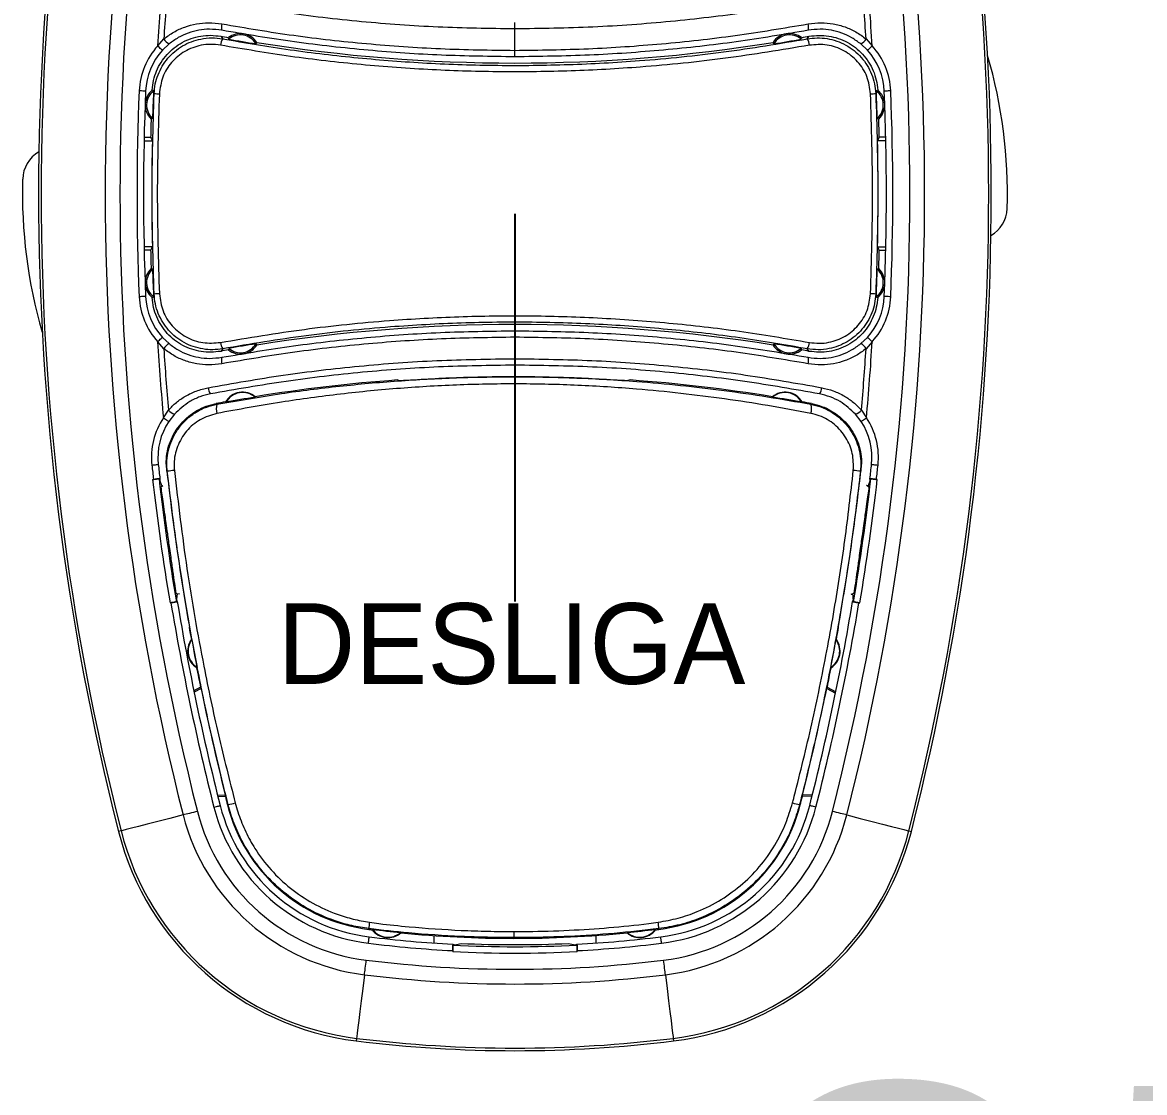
# Model space of a CAD drawing. Header units: inches. Extents: x -3 to 3194, y -983 to 1262.
# Drawn here: x 2728.16 to 2762.9, y 690.14 to 723.28 of the extents above; entities that cross this region are included whole.
import ezdxf

# ---------------------------------------------------------------- set-up
doc = ezdxf.new("R2010")
doc.units = ezdxf.units.IN
doc.header["$MEASUREMENT"] = 0
doc.linetypes.add('ACAD_ISO03W100', pattern=[30, 12, -18])
doc.layers.add('AUTOCONNECTING', color=1, linetype='Continuous', lineweight=13)
doc.dimstyles.new('ISO-25', dxfattribs={"dimtxt": 15, "dimasz": 2.5, "dimexe": 1.25, "dimexo": 0.625, "dimtad": 1, "dimtxsty": 'Standard', "dimcen": 2.5, "dimclrd": 4, "dimclre": 4, "dimclrt": 4, "dimadec": 0, "dimazin": 0, "dimtfac": 1, "dimtmove": 0, "dimatfit": 3, "dimfxl": 1, "dimtfillclr": 4, "dimarcsym": 0})

# ---------------------------------------------------------------- blocks, each defined once
blk = doc.blocks.new('BOTÃO DUPLO')
at = {"color": 7, "linetype": 'Continuous', "lineweight": 15}
for p, q in [((5852.382, 10970.973), (5852.382, 10971.637)), ((5841.32, 10971.109), (5841.511, 10971.327)), ((5841.673, 10971.17), (5841.468, 10970.975)), ((5863.297, 10970.975), (5863.092, 10971.17)), ((5863.254, 10971.327), (5863.445, 10971.109)), ((5841.19, 10969.66), (5841.194, 10969.721)), ((5863.571, 10969.721), (5863.575, 10969.66)), ((5841.21, 10969.635), (5841.19, 10969.66)), ((5863.575, 10969.66), (5863.555, 10969.635)), ((5840.898, 10968.17), (5841.155, 10968.17)), ((5840.901, 10968.28), (5841.102, 10968.28)), ((5863.867, 10968.17), (5863.61, 10968.17)), ((5863.864, 10968.28), (5863.662, 10968.28)), ((5841.155, 10964.89), (5840.898, 10964.89)), ((5863.61, 10964.89), (5863.867, 10964.89)), ((5841.102, 10964.78), (5840.901, 10964.78)), ((5863.662, 10964.78), (5863.864, 10964.78)), ((5841.19, 10963.4), (5841.21, 10963.425)), ((5841.194, 10963.338), (5841.19, 10963.4)), ((5863.555, 10963.425), (5863.575, 10963.4)), ((5863.575, 10963.4), (5863.571, 10963.338)), ((5841.468, 10962.085), (5841.673, 10961.89)), ((5852.382, 10961.423), (5852.382, 10962.087)), ((5863.092, 10961.89), (5863.297, 10962.085)), ((5841.511, 10961.733), (5841.32, 10961.95)), ((5863.445, 10961.95), (5863.254, 10961.733)), ((5855.948, 10960.764), (5855.88, 10960.747)), ((5841.498, 10959.591), (5841.654, 10959.834)), ((5841.838, 10959.704), (5841.664, 10959.48)), ((5863.101, 10959.48), (5862.927, 10959.704)), ((5863.111, 10959.834), (5863.267, 10959.591)), ((5841.163, 10957.68), (5841.191, 10957.684)), ((5863.602, 10957.68), (5863.574, 10957.684)), ((5841.446, 10957.468), (5841.416, 10957.448)), ((5841.443, 10957.485), (5841.479, 10957.49)), ((5841.479, 10957.49), (5841.446, 10957.468)), ((5863.33, 10957.26), (5863.016, 10954.967)), ((5863.319, 10957.463), (5863.263, 10957.494)), ((5863.321, 10957.485), (5863.263, 10957.494)), ((5863.319, 10957.463), (5863.343, 10957.449)), ((5841.881, 10954.155), (5841.914, 10954.151)), ((5841.914, 10954.151), (5842, 10954.139)), ((5842, 10954.139), (5841.918, 10954.127)), ((5862.794, 10954.135), (5862.851, 10954.149)), ((5862.794, 10954.135), (5862.847, 10954.127)), ((5862.879, 10954.156), (5862.851, 10954.149)), ((5841.73, 10953.866), (5841.702, 10953.862)), ((5863.035, 10953.866), (5863.063, 10953.862)), ((5842.303, 10953.123), (5842.293, 10953.111)), ((5862.395, 10953.123), (5862.405, 10953.111)), ((5842.647, 10951.251), (5842.439, 10951.141)), ((5842.662, 10951.211), (5842.448, 10951.098)), ((5862.036, 10951.211), (5862.31, 10951.066)), ((5862.051, 10951.251), (5862.319, 10951.109)), ((5843.173, 10947.914), (5843.413, 10947.904)), ((5843.183, 10947.871), (5843.416, 10947.862)), ((5861.582, 10947.874), (5861.281, 10947.862)), ((5861.593, 10947.916), (5861.285, 10947.904)), ((5843.481, 10947.607), (5843.502, 10947.612)), ((5861.217, 10947.607), (5861.196, 10947.612)), ((5840.186, 10946.802), (5840.108, 10946.782)), ((5864.579, 10946.802), (5864.657, 10946.782)), ((5856.841, 10943.75), (5856.839, 10943.772)), ((5849.882, 10943.326), (5849.882, 10943.556)), ((5854.882, 10943.56), (5854.882, 10943.326)), ((5850.454, 10943.092), (5850.454, 10943.063)), ((5854.311, 10943.063), (5854.311, 10943.092)), ((5847.48, 10940.375), (5847.47, 10940.296)), ((5857.285, 10940.375), (5857.294, 10940.296))]:
    blk.add_line(p, q, dxfattribs=at)
at = {"color": 1, "linetype": 'Continuous', "lineweight": 15}
for p, q in [((5848.749, 10960.764), (5848.818, 10960.747)), ((5841.593, 10958.146), (5841.58, 10958.158)), ((5841.605, 10957.944), (5841.593, 10958.146)), ((5841.615, 10957.936), (5841.605, 10957.944)), ((5863.092, 10957.944), (5863.082, 10957.936)), ((5863.104, 10958.146), (5863.092, 10957.944)), ((5863.118, 10958.158), (5863.104, 10958.146)), ((5847.856, 10943.75), (5847.859, 10943.772)), ((5852.349, 10943.682), (5852.349, 10943.494))]:
    blk.add_line(p, q, dxfattribs=at)
at = {"color": 7, "linetype": 'Continuous', "lineweight": 15, "flags": 128}
for points in [[(5841.468, 10970.975), (5841.465, 10970.977), (5841.457, 10970.985), (5841.443, 10970.997), (5841.425, 10971.014), (5841.402, 10971.034), (5841.377, 10971.058), (5841.349, 10971.083), (5841.32, 10971.109)], [(5843.272, 10971.408), (5843.302, 10971.37), (5843.333, 10971.329)], [(5843.523, 10971.319), (5843.52, 10971.329), (5843.51, 10971.365)], [(5844.362, 10971.177), (5844.368, 10971.185), (5844.389, 10971.217)], [(5860.403, 10971.177), (5860.397, 10971.185), (5860.376, 10971.217)], [(5861.242, 10971.319), (5861.245, 10971.329), (5861.255, 10971.365)], [(5861.432, 10971.329), (5861.463, 10971.37), (5861.493, 10971.408)], [(5863.297, 10970.975), (5863.3, 10970.977), (5863.308, 10970.985), (5863.322, 10970.997), (5863.34, 10971.014), (5863.363, 10971.034), (5863.388, 10971.058), (5863.416, 10971.083), (5863.445, 10971.109)], [(5840.947, 10969.709), (5840.943, 10969.709), (5840.932, 10969.709), (5840.913, 10969.71), (5840.889, 10969.711), (5840.858, 10969.712), (5840.824, 10969.714), (5840.786, 10969.715), (5840.747, 10969.717)], [(5841.194, 10969.721), (5841.184, 10969.726), (5841.15, 10969.743)], [(5863.615, 10969.743), (5863.605, 10969.738), (5863.571, 10969.721)], [(5864.018, 10969.717), (5863.979, 10969.715), (5863.941, 10969.714), (5863.907, 10969.712), (5863.876, 10969.711), (5863.851, 10969.71), (5863.833, 10969.709), (5863.822, 10969.709), (5863.818, 10969.709)], [(5841.162, 10968.865), (5841.152, 10968.86), (5841.117, 10968.846)], [(5863.603, 10968.865), (5863.613, 10968.86), (5863.647, 10968.846)], [(5841.162, 10964.195), (5841.152, 10964.199), (5841.117, 10964.214)], [(5863.603, 10964.195), (5863.613, 10964.199), (5863.647, 10964.214)], [(5840.947, 10963.351), (5840.943, 10963.351), (5840.932, 10963.35), (5840.913, 10963.35), (5840.889, 10963.349), (5840.858, 10963.347), (5840.824, 10963.346), (5840.786, 10963.344), (5840.747, 10963.343)], [(5841.15, 10963.317), (5841.16, 10963.322), (5841.194, 10963.338)], [(5863.571, 10963.338), (5863.581, 10963.334), (5863.615, 10963.317)], [(5864.018, 10963.343), (5863.979, 10963.344), (5863.941, 10963.346), (5863.907, 10963.347), (5863.876, 10963.349), (5863.851, 10963.35), (5863.833, 10963.35), (5863.822, 10963.351), (5863.818, 10963.351)], [(5841.32, 10961.95), (5841.349, 10961.977), (5841.377, 10962.002), (5841.402, 10962.026), (5841.425, 10962.046), (5841.443, 10962.063), (5841.457, 10962.075), (5841.465, 10962.083), (5841.468, 10962.085)], [(5863.445, 10961.95), (5863.416, 10961.977), (5863.388, 10962.002), (5863.363, 10962.026), (5863.34, 10962.046), (5863.322, 10962.063), (5863.308, 10962.075), (5863.3, 10962.083), (5863.297, 10962.085)], [(5843.333, 10961.731), (5843.302, 10961.69), (5843.272, 10961.651)], [(5843.523, 10961.741), (5843.52, 10961.731), (5843.51, 10961.694)], [(5844.362, 10961.883), (5844.368, 10961.874), (5844.389, 10961.843)], [(5860.403, 10961.883), (5860.397, 10961.874), (5860.376, 10961.843)], [(5861.242, 10961.741), (5861.245, 10961.731), (5861.255, 10961.694)], [(5861.493, 10961.651), (5861.463, 10961.69), (5861.432, 10961.731)], [(5843.128, 10960.033), (5843.141, 10960.024), (5843.155, 10960.014)], [(5843.433, 10960.077), (5843.426, 10960.086), (5843.425, 10960.088)], [(5844.339, 10960.233), (5844.342, 10960.244), (5844.342, 10960.246)], [(5860.359, 10960.233), (5860.356, 10960.244), (5860.355, 10960.246)], [(5861.265, 10960.077), (5861.271, 10960.086), (5861.273, 10960.088)], [(5861.542, 10960.014), (5861.556, 10960.024), (5861.57, 10960.033)], [(5841.498, 10959.591), (5841.531, 10959.569), (5841.562, 10959.548), (5841.591, 10959.529), (5841.616, 10959.512), (5841.637, 10959.498), (5841.652, 10959.488), (5841.661, 10959.482), (5841.664, 10959.48)], [(5863.101, 10959.48), (5863.103, 10959.482), (5863.113, 10959.488), (5863.128, 10959.498), (5863.149, 10959.512), (5863.174, 10959.529), (5863.203, 10959.548), (5863.234, 10959.569), (5863.267, 10959.591)], [(5841.141, 10958.128), (5841.18, 10958.132), (5841.217, 10958.136), (5841.252, 10958.14), (5841.282, 10958.143), (5841.307, 10958.146), (5841.325, 10958.148), (5841.336, 10958.149), (5841.34, 10958.15)], [(5863.425, 10958.15), (5863.429, 10958.149), (5863.44, 10958.148), (5863.458, 10958.146), (5863.483, 10958.143), (5863.513, 10958.14), (5863.548, 10958.136), (5863.585, 10958.132), (5863.624, 10958.128)], [(5841.443, 10957.485), (5841.444, 10957.483), (5841.444, 10957.481), (5841.444, 10957.479), (5841.445, 10957.477), (5841.445, 10957.474), (5841.445, 10957.472), (5841.445, 10957.47), (5841.446, 10957.468)], [(5863.321, 10957.485), (5863.321, 10957.483), (5863.321, 10957.48), (5863.32, 10957.477), (5863.32, 10957.474), (5863.32, 10957.471), (5863.319, 10957.468), (5863.319, 10957.465), (5863.319, 10957.463)], [(5841.914, 10954.151), (5841.914, 10954.148), (5841.915, 10954.145), (5841.915, 10954.142), (5841.916, 10954.139), (5841.916, 10954.136), (5841.917, 10954.133), (5841.917, 10954.13), (5841.918, 10954.127)], [(5862.851, 10954.149), (5862.85, 10954.146), (5862.85, 10954.144), (5862.85, 10954.141), (5862.849, 10954.138), (5862.849, 10954.135), (5862.848, 10954.132), (5862.848, 10954.13), (5862.847, 10954.127)], [(5842.375, 10952.722), (5842.364, 10952.725), (5842.362, 10952.725)], [(5862.322, 10952.722), (5862.333, 10952.725), (5862.335, 10952.725)], [(5842.538, 10951.861), (5842.528, 10951.855), (5842.527, 10951.854)], [(5862.16, 10951.861), (5862.169, 10951.855), (5862.171, 10951.854)], [(5843.062, 10947.535), (5843.1, 10947.544), (5843.137, 10947.554), (5843.17, 10947.562), (5843.2, 10947.57), (5843.224, 10947.576), (5843.242, 10947.58), (5843.252, 10947.583), (5843.256, 10947.584)], [(5861.703, 10947.535), (5861.665, 10947.544), (5861.628, 10947.554), (5861.595, 10947.562), (5861.565, 10947.57), (5861.541, 10947.576), (5861.523, 10947.58), (5861.513, 10947.583), (5861.509, 10947.584)], [(5842.108, 10947.292), (5841.692, 10947.186), (5841.321, 10947.091), (5840.999, 10947.009), (5840.728, 10946.94), (5840.51, 10946.885), (5840.346, 10946.843), (5840.238, 10946.815), (5840.186, 10946.802)], [(5842.55, 10947.404), (5842.487, 10947.388), (5842.425, 10947.373), (5842.365, 10947.357), (5842.307, 10947.342), (5842.251, 10947.328), (5842.199, 10947.315), (5842.152, 10947.303), (5842.108, 10947.292)], [(5862.657, 10947.292), (5862.613, 10947.303), (5862.565, 10947.315), (5862.513, 10947.328), (5862.458, 10947.342), (5862.4, 10947.357), (5862.339, 10947.373), (5862.278, 10947.388), (5862.215, 10947.404)], [(5862.657, 10947.292), (5863.073, 10947.186), (5863.444, 10947.091), (5863.766, 10947.009), (5864.037, 10946.94), (5864.255, 10946.885), (5864.419, 10946.843), (5864.527, 10946.815), (5864.579, 10946.802)], [(5847.968, 10943.749), (5847.962, 10943.739), (5847.961, 10943.737)], [(5848.841, 10943.654), (5848.845, 10943.643), (5848.845, 10943.641)], [(5855.856, 10943.654), (5855.853, 10943.643), (5855.852, 10943.641)], [(5856.73, 10943.749), (5856.735, 10943.739), (5856.736, 10943.737)], [(5847.845, 10943.321), (5847.85, 10943.36), (5847.854, 10943.397), (5847.859, 10943.432), (5847.862, 10943.462), (5847.865, 10943.486), (5847.868, 10943.505), (5847.869, 10943.516), (5847.869, 10943.519)], [(5856.92, 10943.321), (5856.915, 10943.36), (5856.911, 10943.397), (5856.906, 10943.432), (5856.903, 10943.462), (5856.9, 10943.486), (5856.897, 10943.505), (5856.896, 10943.516), (5856.896, 10943.519)], [(5847.724, 10942.344), (5847.729, 10942.389), (5847.736, 10942.438), (5847.742, 10942.491), (5847.749, 10942.548), (5847.756, 10942.607), (5847.764, 10942.669), (5847.772, 10942.732), (5847.78, 10942.796)], [(5857.041, 10942.344), (5857.035, 10942.389), (5857.029, 10942.438), (5857.023, 10942.491), (5857.016, 10942.548), (5857.008, 10942.607), (5857.001, 10942.669), (5856.993, 10942.732), (5856.985, 10942.796)], [(5847.724, 10942.344), (5847.671, 10941.917), (5847.624, 10941.538), (5847.583, 10941.208), (5847.549, 10940.93), (5847.521, 10940.707), (5847.501, 10940.539), (5847.487, 10940.429), (5847.48, 10940.375)], [(5857.041, 10942.344), (5857.094, 10941.917), (5857.141, 10941.538), (5857.182, 10941.208), (5857.216, 10940.93), (5857.244, 10940.707), (5857.264, 10940.539), (5857.278, 10940.429), (5857.285, 10940.375)]]:
    blk.add_lwpolyline(points, dxfattribs=at)
at = {"color": 7, "linetype": 'Continuous', "lineweight": 15}
for centre, radius, start, end in [((5917.632, 10966.53), 80, 165.70915, 194.29085), ((5917.632, 10966.53), 79.92, 165.70915, 194.29085), ((5787.132, 10966.53), 79.92, 345.70915, 14.29085), ((5787.132, 10966.53), 80, 345.70915, 14.29085), ((5917.632, 10966.53), 77.936, 165.70915, 194.29085), ((5787.132, 10966.53), 77.936, 345.70915, 14.29085), ((5917.632, 10966.53), 77.48, 165.70915, 194.29085), ((5787.132, 10966.53), 77.48, 345.70915, 14.29085), ((5917.632, 10966.53), 76.45, 174.79224, 176.56581), ((5917.632, 10966.53), 76.273, 174.96371, 176.39434), ((5787.132, 10966.53), 76.273, 3.60566, 5.03629), ((5787.132, 10966.53), 76.45, 3.43419, 5.20776), ((5843.64, 10971.682), 0.349, 161.7666, 194.847), ((5837.075, 10971.688), 15.308, 359.8084, 0.5567), ((5861.125, 10971.682), 0.349, 345.1525, 18.2337), ((5843.882, 10970.895), 0.6, 32.4494, 128.3244), ((5843.882, 10970.895), 0.556, 30.4587, 130.3151), ((5860.882, 10970.895), 0.6, 51.6756, 147.5506), ((5860.882, 10970.895), 0.556, 49.6849, 149.5413), ((5842.947, 10969.626), 2.202, 137.637, 177.6263), ((5841.901, 10971.57), 0.46, 211.8877, 240.2909), ((5843.637, 10971.116), 0.372, 144.9872, 177.4514), ((5852.382, 11021.08), 50.5, 259.6062, 259.8815), ((5852.382, 11021.08), 50.544, 259.9043, 260.8695), ((5852.382, 11021.08), 50.5, 260.8923, 279.1077), ((5852.382, 11021.08), 50.544, 279.1305, 280.0957), ((5852.382, 11021.08), 50.5, 280.1185, 280.3938), ((5861.128, 10971.116), 0.372, 2.5485, 35.0125), ((5862.864, 10971.57), 0.46, 299.7086, 328.1127), ((5861.818, 10969.626), 2.202, 2.3737, 42.363), ((5842.947, 10969.626), 2.002, 137.637, 177.6263), ((5832.158, 10970.922), 20.225, 359.5773, 0.144), ((5861.818, 10969.626), 2.002, 2.3737, 42.363), ((5852.382, 10966.53), 15.25, 358.2829, 16.3265), ((5917.632, 10966.53), 76.952, 177.62631, 182.37369), ((5917.632, 10966.53), 76.752, 177.62631, 182.37369), ((5841.532, 10969.28), 0.6, 129.5463, 226.2919), ((5841.532, 10969.28), 0.556, 127.4656, 228.2638), ((5863.233, 10969.28), 0.556, 311.7362, 52.5344), ((5863.233, 10969.28), 0.6, 313.7081, 50.4537), ((5787.132, 10966.53), 76.752, 357.62631, 2.37369), ((5787.132, 10966.53), 76.952, 357.62631, 2.37369), ((5917.782, 10966.53), 76.656, 177.66003, 178.25459), ((5841.538, 10974.586), 4.963, 266.2034, 268.079), ((5863.227, 10974.587), 4.963, 271.9211, 273.7966), ((5786.982, 10966.53), 76.656, 1.74541, 2.33997), ((5917.782, 10966.53), 76.7, 178.26945, 178.69262), ((5786.982, 10966.53), 76.7, 1.30738, 1.73055), ((5917.782, 10966.53), 76.645, 178.7739, 181.2261), ((5786.982, 10966.53), 76.645, 358.7739, 1.2261), ((5838.139, 10966.957), 1, 119.7296, 178.2829), ((5852.382, 10966.53), 15.25, 178.2829, 196.3265), ((5866.626, 10966.103), 1, 299.7296, 358.2829), ((5917.782, 10966.53), 76.7, 181.30738, 181.73055), ((5786.982, 10966.53), 76.7, 358.26945, 358.69262), ((5841.532, 10963.78), 0.6, 133.7081, 230.4537), ((5841.532, 10963.78), 0.556, 131.7362, 232.5344), ((5917.782, 10966.53), 76.656, 181.74541, 182.33997), ((5863.233, 10963.78), 0.556, 307.4656, 48.2638), ((5786.982, 10966.53), 76.656, 357.66003, 358.25459), ((5863.233, 10963.78), 0.6, 309.5463, 46.2919), ((5842.947, 10963.434), 2.202, 182.3737, 222.363), ((5842.947, 10963.434), 2.002, 182.3737, 222.363), ((5841.538, 10958.474), 4.962, 91.9209, 93.7968), ((5861.818, 10963.434), 2.002, 317.637, 357.6263), ((5863.227, 10958.474), 4.962, 86.2032, 88.079), ((5861.818, 10963.434), 2.202, 317.637, 357.6263), ((5852.382, 10911.98), 50.5, 80.8923, 99.1077), ((5832.162, 10962.236), 20.221, 359.5773, 0.1441), ((5917.632, 10966.53), 76.45, 183.43419, 185.20776), ((5841.901, 10961.49), 0.46, 119.7092, 148.1123), ((5917.632, 10966.53), 76.273, 183.60566, 185.03629), ((5843.637, 10961.944), 0.372, 182.5485, 215.0129), ((5843.882, 10962.165), 0.6, 231.6756, 327.5506), ((5852.382, 10911.98), 50.544, 99.1305, 100.0957), ((5843.882, 10962.165), 0.556, 229.6849, 329.5413), ((5860.882, 10962.165), 0.6, 212.4494, 308.3244), ((5852.382, 10911.98), 50.544, 79.9043, 80.8695), ((5860.882, 10962.165), 0.556, 210.4587, 310.3151), ((5861.128, 10961.944), 0.372, 324.9875, 357.4516), ((5862.864, 10961.49), 0.46, 31.8873, 60.2912), ((5787.132, 10966.53), 76.273, 354.96371, 356.39434), ((5787.132, 10966.53), 76.45, 354.79224, 356.56581), ((5852.382, 10911.98), 50.5, 100.1185, 100.3938), ((5843.64, 10961.377), 0.349, 165.153, 198.2335), ((5867.711, 10961.274), 15.329, 179.4438, 180.1911), ((5852.382, 10911.98), 50.5, 79.6062, 79.8815), ((5861.125, 10961.377), 0.349, 341.7662, 14.8475), ((5852.349, 10911.094), 49.8, 80.748, 85.8552), ((5843.232, 10960.541), 0.349, 182.4176, 216.7217), ((5843.951, 10959.775), 0.612, 50.3147, 149.26), ((5843.951, 10959.775), 0.6, 49.7859, 149.7888), ((5860.746, 10959.775), 0.612, 30.74, 129.6853), ((5860.746, 10959.775), 0.6, 30.2112, 130.2141), ((5861.533, 10960.541), 0.349, 323.2791, 357.5818), ((5852.349, 10911.094), 49.8, 100.3228, 100.6703), ((5843.567, 10959.87), 0.436, 160.7735, 198.8819), ((5852.349, 10911.094), 49.788, 99.2584, 100.3163), ((5852.349, 10911.094), 49.788, 79.6837, 80.7416), ((5852.349, 10911.094), 49.8, 79.3297, 79.6772), ((5861.131, 10959.87), 0.436, 341.1183, 19.2266), ((5842.004, 10960.133), 0.46, 220.5291, 248.9333), ((5862.761, 10960.133), 0.46, 291.0673, 319.4702), ((5843.329, 10958.368), 2.202, 146.279, 186.2683), ((5861.436, 10958.368), 2.002, 353.7317, 33.721), ((5861.436, 10958.368), 2.202, 353.7317, 33.721), ((5917.632, 10966.53), 76.952, 186.26825, 186.6007), ((5917.632, 10966.53), 76.752, 186.26825, 186.60222), ((5787.132, 10966.53), 76.752, 353.39778, 353.73175), ((5787.132, 10966.53), 76.952, 353.3993, 353.73175), ((5917.632, 10966.53), 76.98, 186.60123, 189.47167), ((5917.632, 10966.53), 76.78, 186.60266, 189.47024), ((5787.132, 10966.53), 76.78, 350.52976, 353.39734), ((5787.132, 10966.53), 76.98, 350.52833, 353.39877), ((5917.632, 10966.53), 76.952, 189.4722, 194.29085), ((5917.632, 10966.53), 76.752, 189.47068, 194.29085), ((5787.132, 10966.53), 76.752, 345.70915, 350.52932), ((5787.132, 10966.53), 76.952, 345.70915, 350.5278), ((5917.539, 10966.474), 76.424, 190.07048, 190.36441), ((5787.159, 10966.474), 76.424, 349.63559, 349.92952), ((5842.859, 10952.368), 0.612, 144.307, 237.0864), ((5842.859, 10952.368), 0.6, 143.8131, 237.5803), ((5917.539, 10966.474), 76.411, 190.36833, 191.02516), ((5787.159, 10966.474), 76.411, 348.97484, 349.63167), ((5861.838, 10952.368), 0.6, 302.4197, 36.1869), ((5861.838, 10952.368), 0.612, 302.9136, 35.693), ((5917.539, 10966.474), 76.424, 191.02907, 191.4902), ((5787.159, 10966.474), 76.424, 348.5098, 348.97093), ((5917.539, 10966.474), 76.417, 191.52142, 194.06418), ((5787.159, 10966.474), 76.417, 345.93582, 348.47858), ((5917.539, 10966.474), 76.424, 194.0954, 194.2928), ((5787.159, 10966.474), 76.424, 345.7072, 345.9046), ((5848.539, 10948.93), 5.652, 194.2909, 262.9463), ((5848.539, 10948.93), 5.452, 194.2909, 262.9463), ((5841.676, 10955.507), 8.103, 283.0188, 284.6199), ((5856.226, 10948.93), 5.452, 277.0537, 345.7091), ((5856.226, 10948.93), 5.652, 277.0537, 345.7091), ((5863.021, 10955.507), 8.103, 255.38, 256.9812), ((5848.539, 10948.93), 6.636, 194.2909, 262.9463), ((5848.539, 10948.93), 6.18, 194.2909, 262.9463), ((5856.226, 10948.93), 6.18, 277.0537, 345.7091), ((5856.226, 10948.93), 6.636, 277.0537, 345.7091), ((5848.539, 10948.93), 8.7, 194.2909, 262.9463), ((5848.539, 10948.93), 8.62, 194.2909, 262.9463), ((5856.226, 10948.93), 8.62, 277.0537, 345.7091), ((5856.226, 10948.93), 8.7, 277.0537, 345.7091), ((5848.449, 10944.107), 0.612, 217.2067, 310.3548), ((5852.349, 10979.896), 36.411, 263.0895, 264.472), ((5848.449, 10944.107), 0.6, 216.715, 310.8465), ((5856.249, 10944.107), 0.612, 229.6452, 322.7933), ((5852.349, 10979.896), 36.411, 275.528, 276.9105), ((5856.249, 10944.107), 0.6, 229.1535, 323.285), ((5852.349, 10979.896), 36.424, 276.9187, 277.0853), ((5854.381, 10943.63), 2.462, 3.2992, 7.9765), ((5852.382, 10979.993), 36.952, 262.9463, 267.009), ((5852.382, 10979.993), 36.752, 262.9463, 267.0037), ((5852.382, 10979.993), 36.716, 267.4044, 272.5956), ((5852.382, 10979.993), 36.752, 272.9963, 277.0537), ((5852.382, 10979.993), 36.952, 272.991, 277.0537), ((5852.382, 10979.993), 36.98, 267.0113, 272.9887), ((5852.382, 10979.993), 36.78, 267.0059, 272.9941), ((5852.382, 10979.993), 37.48, 262.9463, 277.0537), ((5852.382, 10979.993), 37.936, 262.9463, 277.0537), ((5852.382, 10979.993), 40, 262.9463, 277.0537), ((5852.382, 10979.993), 39.92, 262.9463, 277.0537)]:
    blk.add_arc(centre, radius, start, end, dxfattribs=at)
at = {"color": 1, "linetype": 'Continuous', "lineweight": 15}
for centre, radius, start, end in [((5852.349, 10911.094), 49.8, 94.1448, 99.252), ((5843.329, 10958.368), 2.002, 146.279, 186.2683), ((5917.539, 10966.474), 76.411, 186.40958, 190.0628), ((5842.826, 10948.764), 9.252, 96.1355, 97.5193), ((5787.159, 10966.474), 76.411, 349.9372, 353.59042), ((5861.871, 10948.764), 9.252, 82.4807, 83.8645), ((5848.494, 10948.884), 5.174, 194.2928, 262.9147), ((5856.203, 10948.884), 5.174, 277.0853, 345.7072), ((5852.349, 10979.896), 36.424, 262.9147, 263.0813), ((5850.317, 10943.63), 2.462, 172.0235, 176.7006), ((5852.349, 10979.896), 36.424, 264.4802, 275.5198)]:
    blk.add_arc(centre, radius, start, end, dxfattribs=at)
at = {"color": 7, "linetype": 'Continuous', "lineweight": 15}
for centre, major_axis, ratio, start_param, end_param in [((5917.782, 11017.073), (0, 101.095), 0.866047, 2.074476, 2.075718), ((5786.982, 11017.073), (0, 101.095), 0.866047, 4.207467, 4.208709), ((5917.782, 10915.986), (0, 101.095), 0.866047, 1.065874, 1.067117), ((5786.982, 10915.986), (0, 101.095), 0.866047, 5.216069, 5.217311), ((5914.789, 10986.668), (-11.378, 80.583), 0.96827, 1.799072, 1.799792), ((5920.51, 10946.146), (-11.516, 81.567), 0.96827, 1.294052, 1.294771), ((5914.789, 10986.668), (-11.378, 80.583), 0.96827, 1.799792, 1.801915), ((5789.976, 10986.668), (11.378, 80.583), 0.96827, 4.48127, 4.483393), ((5784.254, 10946.146), (11.516, 81.567), 0.96827, 4.988414, 4.989133), ((5789.976, 10986.668), (11.378, 80.583), 0.96827, 4.483393, 4.484113), ((5920.476, 10946.392), (-11.378, 80.583), 0.96827, 1.339678, 1.3418), ((5784.289, 10946.392), (11.378, 80.583), 0.96827, 4.941385, 4.943508), ((5920.476, 10946.392), (-11.378, 80.583), 0.96827, 1.3418, 1.342521), ((5914.754, 10986.914), (-11.516, 81.567), 0.96827, 1.846822, 1.847541), ((5790.01, 10986.914), (11.516, 81.567), 0.96827, 4.435645, 4.436364), ((5784.289, 10946.392), (11.378, 80.583), 0.96827, 4.940665, 4.941385), ((5911.721, 10977.512), (-34.938, 66.285), 0.986038, 1.450717, 1.45128), ((5792.976, 10977.512), (34.938, 66.285), 0.986038, 4.831905, 4.832469), ((5917.058, 10954.006), (2.886, 74.873), 0.986038, 1.690312, 1.690876), ((5787.639, 10954.006), (-2.886, 74.873), 0.986038, 4.592309, 4.592873), ((5862.307, 10979.993), (39.712, 0), 0.96827, 4.409499, 4.411002), ((5842.707, 10979.993), (38.718, 0), 0.96827, 4.915544, 4.920857), ((5862.058, 10979.993), (38.718, 0), 0.96827, 4.503921, 4.509234), ((5842.458, 10979.993), (39.712, 0), 0.96827, 5.013776, 5.015278), ((5842.707, 10979.993), (38.718, 0), 0.96827, 4.914038, 4.915544), ((5862.058, 10979.993), (38.718, 0), 0.96827, 4.509234, 4.51074)]:
    blk.add_ellipse(centre, major_axis=major_axis, ratio=ratio, start_param=start_param, end_param=end_param, dxfattribs=at)
for points, knots in [([(5852.382, 10971.637), (5851.589, 10971.648), (5850.001, 10971.669), (5847.618, 10971.845), (5845.238, 10972.118), (5843.668, 10972.395), (5842.883, 10972.534)], [0, 0, 0, 0, 0.248159, 0.496317, 0.748157, 1, 1, 1, 1]), ([(5861.882, 10972.534), (5861.108, 10972.397), (5859.561, 10972.124), (5857.194, 10971.85), (5854.799, 10971.67), (5853.188, 10971.648), (5852.382, 10971.637)], [0, 0, 0, 0, 0.248173, 0.496342, 0.748171, 1, 1, 1, 1]), ([(5841.511, 10971.327), (5841.61, 10971.4), (5841.812, 10971.55), (5842.154, 10971.704), (5842.519, 10971.802), (5842.907, 10971.843), (5843.171, 10971.809), (5843.308, 10971.792)], [0, 0, 0, 0, 0.193061, 0.391743, 0.584924, 0.783631, 1, 1, 1, 1]), ([(5843.308, 10971.792), (5844.049, 10971.667), (5845.53, 10971.417), (5847.792, 10971.167), (5850.078, 10971.003), (5851.614, 10970.983), (5852.382, 10970.973)], [0, 0, 0, 0, 0.248332, 0.496661, 0.748331, 1, 1, 1, 1]), ([(5852.382, 10970.973), (5853.141, 10970.983), (5854.657, 10971.003), (5856.933, 10971.163), (5859.205, 10971.412), (5860.706, 10971.665), (5861.457, 10971.792)], [0, 0, 0, 0, 0.24832, 0.49664, 0.748318, 1, 1, 1, 1]), ([(5861.457, 10971.792), (5861.594, 10971.809), (5861.854, 10971.842), (5862.243, 10971.803), (5862.604, 10971.707), (5862.95, 10971.552), (5863.152, 10971.402), (5863.254, 10971.327)], [0, 0, 0, 0, 0.216369, 0.409552, 0.608257, 0.801331, 1, 1, 1, 1]), ([(5841.15, 10969.743), (5841.161, 10969.843), (5841.183, 10970.045), (5841.278, 10970.335), (5841.419, 10970.605), (5841.603, 10970.848), (5841.825, 10971.056), (5842.079, 10971.225), (5842.358, 10971.348), (5842.655, 10971.423), (5842.964, 10971.449), (5843.169, 10971.422), (5843.272, 10971.408)], [0, 0, 0, 0, 0.099572, 0.199144, 0.298716, 0.398288, 0.497855, 0.597422, 0.696986, 0.79655, 0.898275, 1, 1, 1, 1]), ([(5843.302, 10971.593), (5843.178, 10971.609), (5842.942, 10971.639), (5842.59, 10971.603), (5842.263, 10971.516), (5841.949, 10971.375), (5841.766, 10971.239), (5841.673, 10971.17)], [0, 0, 0, 0, 0.216285, 0.409459, 0.608153, 0.801282, 1, 1, 1, 1]), ([(5852.382, 10970.773), (5851.624, 10970.783), (5850.107, 10970.802), (5847.829, 10970.963), (5845.555, 10971.213), (5844.053, 10971.466), (5843.302, 10971.593)], [0, 0, 0, 0, 0.248319, 0.496639, 0.748318, 1, 1, 1, 1]), ([(5861.463, 10971.593), (5860.722, 10971.468), (5859.24, 10971.217), (5856.976, 10970.967), (5854.688, 10970.803), (5853.151, 10970.783), (5852.382, 10970.773)], [0, 0, 0, 0, 0.248331, 0.49666, 0.74833, 1, 1, 1, 1]), ([(5863.092, 10971.17), (5863.002, 10971.237), (5862.819, 10971.373), (5862.508, 10971.513), (5862.178, 10971.603), (5861.826, 10971.639), (5861.587, 10971.609), (5861.463, 10971.593)], [0, 0, 0, 0, 0.193115, 0.391847, 0.58502, 0.783715, 1, 1, 1, 1]), ([(5861.493, 10971.408), (5861.594, 10971.422), (5861.795, 10971.448), (5862.099, 10971.424), (5862.395, 10971.352), (5862.675, 10971.231), (5862.93, 10971.064), (5863.154, 10970.858), (5863.339, 10970.616), (5863.482, 10970.345), (5863.581, 10970.051), (5863.604, 10969.845), (5863.615, 10969.743)], [0, 0, 0, 0, 0.099572, 0.199145, 0.298718, 0.39829, 0.497857, 0.597424, 0.696988, 0.796552, 0.898276, 1, 1, 1, 1]), ([(5841.21, 10969.635), (5841.219, 10969.734), (5841.236, 10969.933), (5841.325, 10970.22), (5841.456, 10970.489), (5841.631, 10970.732), (5841.844, 10970.943), (5842.09, 10971.117), (5842.363, 10971.248), (5842.667, 10971.335), (5842.995, 10971.372), (5843.22, 10971.343), (5843.333, 10971.329)], [0, 0, 0, 0, 0.096585, 0.193173, 0.289644, 0.38612, 0.48336, 0.580606, 0.679483, 0.778363, 0.889182, 1, 1, 1, 1]), ([(5843.266, 10971.132), (5843.165, 10971.145), (5842.964, 10971.17), (5842.583, 10971.129), (5842.147, 10970.965), (5841.734, 10970.617), (5841.445, 10970.156), (5841.396, 10969.803), (5841.372, 10969.626)], [0, 0, 0, 0, 0.111407, 0.222817, 0.420832, 0.615231, 0.80766, 1, 1, 1, 1]), ([(5861.499, 10971.132), (5860.636, 10970.988), (5858.906, 10970.698), (5856.437, 10970.451), (5854.121, 10970.321), (5851.97, 10970.293), (5849.8, 10970.356), (5847.617, 10970.516), (5845.426, 10970.766), (5843.986, 10971.01), (5843.266, 10971.132)], [0, 0, 0, 0, 0.144021, 0.288703, 0.405506, 0.522401, 0.639203, 0.759434, 0.879764, 1, 1, 1, 1]), ([(5843.333, 10971.329), (5844.027, 10971.211), (5845.416, 10970.974), (5847.527, 10970.728), (5849.672, 10970.564), (5851.848, 10970.494), (5854.046, 10970.518), (5856.383, 10970.648), (5858.854, 10970.896), (5860.571, 10971.185), (5861.432, 10971.329)], [0, 0, 0, 0, 0.116808, 0.233702, 0.350504, 0.470731, 0.591058, 0.711285, 0.855306, 1, 1, 1, 1]), ([(5861.432, 10971.329), (5861.534, 10971.342), (5861.738, 10971.369), (5862.047, 10971.344), (5862.347, 10971.269), (5862.63, 10971.144), (5862.887, 10970.971), (5863.112, 10970.759), (5863.295, 10970.511), (5863.434, 10970.236), (5863.527, 10969.941), (5863.546, 10969.737), (5863.555, 10969.635)], [0, 0, 0, 0, 0.100476, 0.200954, 0.301448, 0.401938, 0.502354, 0.602764, 0.702064, 0.801358, 0.90068, 1, 1, 1, 1]), ([(5863.393, 10969.626), (5863.367, 10969.808), (5863.316, 10970.171), (5863.011, 10970.643), (5862.579, 10970.987), (5862.05, 10971.177), (5861.682, 10971.147), (5861.499, 10971.132)], [0, 0, 0, 0, 0.1979311, 0.3961514, 0.5970595, 0.7984949, 1, 1, 1, 1]), ([(5841.21, 10963.425), (5841.178, 10964.459), (5841.115, 10966.529), (5841.178, 10968.599), (5841.21, 10969.635)], [0, 0, 0, 0, 0.499573, 1, 1, 1, 1]), ([(5841.372, 10969.626), (5841.34, 10968.595), (5841.277, 10966.531), (5841.34, 10964.466), (5841.372, 10963.433)], [0, 0, 0, 0, 0.49957, 1, 1, 1, 1]), ([(5863.393, 10963.433), (5863.425, 10964.465), (5863.488, 10966.529), (5863.425, 10968.593), (5863.393, 10969.626)], [0, 0, 0, 0, 0.49957, 1, 1, 1, 1]), ([(5863.555, 10969.635), (5863.587, 10968.601), (5863.65, 10966.531), (5863.587, 10964.461), (5863.555, 10963.425)], [0, 0, 0, 0, 0.499573, 1, 1, 1, 1]), ([(5843.272, 10961.651), (5843.171, 10961.638), (5842.97, 10961.611), (5842.666, 10961.635), (5842.37, 10961.708), (5842.09, 10961.829), (5841.835, 10961.995), (5841.611, 10962.202), (5841.426, 10962.444), (5841.283, 10962.715), (5841.184, 10963.008), (5841.161, 10963.214), (5841.15, 10963.317)], [0, 0, 0, 0, 0.099572, 0.199145, 0.298717, 0.39829, 0.497857, 0.597424, 0.696988, 0.796552, 0.898276, 1, 1, 1, 1]), ([(5843.333, 10961.731), (5843.231, 10961.717), (5843.027, 10961.69), (5842.718, 10961.716), (5842.418, 10961.791), (5842.135, 10961.916), (5841.878, 10962.088), (5841.653, 10962.301), (5841.47, 10962.549), (5841.331, 10962.823), (5841.238, 10963.118), (5841.219, 10963.323), (5841.21, 10963.425)], [0, 0, 0, 0, 0.100476, 0.200954, 0.301448, 0.401939, 0.502354, 0.602764, 0.702064, 0.801358, 0.90068, 1, 1, 1, 1]), ([(5841.372, 10963.433), (5841.398, 10963.252), (5841.449, 10962.889), (5841.754, 10962.416), (5842.186, 10962.073), (5842.715, 10961.882), (5843.082, 10961.912), (5843.266, 10961.927)], [0, 0, 0, 0, 0.197931, 0.396152, 0.59706, 0.798495, 1, 1, 1, 1]), ([(5863.555, 10963.425), (5863.546, 10963.326), (5863.528, 10963.127), (5863.44, 10962.839), (5863.308, 10962.571), (5863.134, 10962.328), (5862.921, 10962.117), (5862.675, 10961.942), (5862.402, 10961.811), (5862.098, 10961.724), (5861.77, 10961.688), (5861.545, 10961.716), (5861.432, 10961.731)], [0, 0, 0, 0, 0.096585, 0.193173, 0.289644, 0.38612, 0.48336, 0.580607, 0.679483, 0.778363, 0.889182, 1, 1, 1, 1]), ([(5863.615, 10963.317), (5863.604, 10963.216), (5863.582, 10963.015), (5863.486, 10962.725), (5863.346, 10962.455), (5863.162, 10962.212), (5862.94, 10962.004), (5862.686, 10961.835), (5862.407, 10961.712), (5862.11, 10961.637), (5861.801, 10961.611), (5861.596, 10961.638), (5861.493, 10961.651)], [0, 0, 0, 0, 0.099572, 0.199144, 0.298716, 0.398288, 0.497855, 0.597422, 0.696986, 0.79655, 0.898275, 1, 1, 1, 1]), ([(5861.499, 10961.927), (5861.599, 10961.915), (5861.801, 10961.89), (5862.182, 10961.931), (5862.618, 10962.094), (5863.031, 10962.442), (5863.319, 10962.904), (5863.369, 10963.257), (5863.393, 10963.433)], [0, 0, 0, 0, 0.111407, 0.222817, 0.420833, 0.615231, 0.807659, 1, 1, 1, 1]), ([(5843.266, 10961.927), (5844.129, 10962.072), (5845.859, 10962.361), (5848.328, 10962.609), (5850.644, 10962.739), (5852.795, 10962.766), (5854.965, 10962.703), (5857.148, 10962.543), (5859.339, 10962.294), (5860.779, 10962.05), (5861.499, 10961.927)], [0, 0, 0, 0, 0.144022, 0.288703, 0.405506, 0.522401, 0.639203, 0.759434, 0.879764, 1, 1, 1, 1]), ([(5861.432, 10961.731), (5860.738, 10961.849), (5859.349, 10962.086), (5857.238, 10962.332), (5855.093, 10962.496), (5852.917, 10962.566), (5850.719, 10962.542), (5848.382, 10962.412), (5845.911, 10962.163), (5844.194, 10961.875), (5843.333, 10961.731)], [0, 0, 0, 0, 0.116808, 0.233702, 0.350504, 0.470731, 0.591058, 0.711285, 0.855306, 1, 1, 1, 1]), ([(5843.302, 10961.467), (5844.043, 10961.592), (5845.525, 10961.842), (5847.789, 10962.093), (5850.077, 10962.257), (5851.614, 10962.277), (5852.383, 10962.287)], [0, 0, 0, 0, 0.248331, 0.49666, 0.74833, 1, 1, 1, 1]), ([(5852.382, 10962.087), (5851.624, 10962.077), (5850.108, 10962.057), (5847.832, 10961.896), (5845.56, 10961.647), (5844.059, 10961.394), (5843.308, 10961.268)], [0, 0, 0, 0, 0.24832, 0.49664, 0.748318, 1, 1, 1, 1]), ([(5861.457, 10961.268), (5860.716, 10961.393), (5859.235, 10961.643), (5856.973, 10961.893), (5854.687, 10962.056), (5853.151, 10962.077), (5852.382, 10962.087)], [0, 0, 0, 0, 0.248332, 0.496661, 0.748331, 1, 1, 1, 1]), ([(5852.383, 10962.287), (5853.141, 10962.277), (5854.658, 10962.257), (5856.936, 10962.097), (5859.21, 10961.847), (5860.712, 10961.594), (5861.463, 10961.467)], [0, 0, 0, 0, 0.248319, 0.496639, 0.748318, 1, 1, 1, 1]), ([(5843.308, 10961.268), (5843.171, 10961.25), (5842.911, 10961.218), (5842.522, 10961.257), (5842.161, 10961.353), (5841.815, 10961.508), (5841.613, 10961.657), (5841.511, 10961.733)], [0, 0, 0, 0, 0.216369, 0.409552, 0.608257, 0.801331, 1, 1, 1, 1]), ([(5841.673, 10961.89), (5841.763, 10961.823), (5841.946, 10961.687), (5842.257, 10961.546), (5842.587, 10961.457), (5842.939, 10961.421), (5843.178, 10961.451), (5843.302, 10961.467)], [0, 0, 0, 0, 0.193115, 0.391847, 0.585019, 0.783716, 1, 1, 1, 1]), ([(5863.254, 10961.733), (5863.155, 10961.659), (5862.953, 10961.51), (5862.611, 10961.355), (5862.246, 10961.257), (5861.858, 10961.217), (5861.594, 10961.25), (5861.457, 10961.268)], [0, 0, 0, 0, 0.1930609, 0.3917431, 0.5849244, 0.7836314, 1, 1, 1, 1]), ([(5861.463, 10961.467), (5861.587, 10961.451), (5861.823, 10961.421), (5862.175, 10961.457), (5862.502, 10961.544), (5862.816, 10961.685), (5862.999, 10961.821), (5863.092, 10961.89)], [0, 0, 0, 0, 0.216285, 0.409459, 0.608153, 0.801281, 1, 1, 1, 1]), ([(5842.883, 10960.526), (5843.657, 10960.663), (5845.204, 10960.936), (5847.571, 10961.21), (5849.966, 10961.389), (5851.577, 10961.412), (5852.382, 10961.423)], [0, 0, 0, 0, 0.248173, 0.496342, 0.748171, 1, 1, 1, 1]), ([(5852.382, 10961.423), (5853.176, 10961.412), (5854.764, 10961.39), (5857.147, 10961.215), (5859.527, 10960.942), (5861.097, 10960.665), (5861.882, 10960.526)], [0, 0, 0, 0, 0.248159, 0.496318, 0.748157, 1, 1, 1, 1]), ([(5852.382, 10961.223), (5851.594, 10961.212), (5850.018, 10961.191), (5847.652, 10961.016), (5845.29, 10960.745), (5843.731, 10960.47), (5842.952, 10960.332)], [0, 0, 0, 0, 0.248147, 0.496294, 0.748145, 1, 1, 1, 1]), ([(5861.813, 10960.332), (5861.045, 10960.468), (5859.509, 10960.74), (5857.159, 10961.012), (5854.781, 10961.19), (5853.182, 10961.212), (5852.382, 10961.223)], [0, 0, 0, 0, 0.248161, 0.496319, 0.74816, 1, 1, 1, 1]), ([(5841.654, 10959.834), (5841.733, 10959.915), (5841.893, 10960.077), (5842.185, 10960.275), (5842.515, 10960.437), (5842.759, 10960.496), (5842.883, 10960.526)], [0, 0, 0, 0, 0.2349096, 0.4754615, 0.7340081, 1, 1, 1, 1]), ([(5842.952, 10960.332), (5842.843, 10960.306), (5842.623, 10960.252), (5842.227, 10960.066), (5841.99, 10959.845), (5841.838, 10959.704)], [0, 0, 0, 0, 0.258879, 0.525202, 1, 1, 1, 1]), ([(5862.927, 10959.704), (5862.775, 10959.845), (5862.54, 10960.064), (5862.145, 10960.251), (5861.925, 10960.305), (5861.813, 10960.332)], [0, 0, 0, 0, 0.4747985, 0.7336744, 1, 1, 1, 1]), ([(5861.882, 10960.526), (5862.002, 10960.497), (5862.246, 10960.438), (5862.574, 10960.278), (5862.87, 10960.079), (5863.03, 10959.916), (5863.111, 10959.834)], [0, 0, 0, 0, 0.258551, 0.524539, 0.759461, 1, 1, 1, 1]), ([(5841.163, 10957.68), (5841.185, 10957.683), (5841.229, 10957.689), (5841.289, 10957.697), (5841.334, 10957.701), (5841.358, 10957.703), (5841.36, 10957.702), (5841.361, 10957.701)], [0, 0, 0, 0, 0.215738, 0.431478, 0.647145, 0.862829, 1, 1, 1, 1]), ([(5841.39, 10957.705), (5841.388, 10957.706), (5841.383, 10957.707), (5841.35, 10957.704), (5841.3, 10957.699), (5841.243, 10957.692), (5841.206, 10957.686), (5841.191, 10957.684)], [0, 0, 0, 0, 0.213521, 0.427049, 0.640441, 0.853728, 1, 1, 1, 1]), ([(5863.574, 10957.684), (5863.552, 10957.687), (5863.507, 10957.693), (5863.448, 10957.701), (5863.403, 10957.705), (5863.379, 10957.707), (5863.376, 10957.706), (5863.375, 10957.705)], [0, 0, 0, 0, 0.21336, 0.426717, 0.640004, 0.853309, 1, 1, 1, 1]), ([(5863.403, 10957.701), (5863.406, 10957.702), (5863.411, 10957.703), (5863.446, 10957.7), (5863.497, 10957.694), (5863.552, 10957.687), (5863.588, 10957.682), (5863.602, 10957.68)], [0, 0, 0, 0, 0.215897, 0.431791, 0.647559, 0.863223, 1, 1, 1, 1]), ([(5841.416, 10957.448), (5841.427, 10957.371), (5841.449, 10957.218), (5841.488, 10956.941), (5841.53, 10956.642), (5841.574, 10956.333), (5841.613, 10956.053), (5841.652, 10955.775), (5841.689, 10955.514), (5841.724, 10955.265), (5841.756, 10955.041), (5841.796, 10954.76), (5841.839, 10954.452), (5841.867, 10954.254), (5841.881, 10954.155)], [0, 0, 0, 0, 0.110581, 0.22117, 0.330953, 0.396496, 0.462693, 0.504715, 0.54676, 0.606359, 0.662606, 0.719022, 0.859316, 1, 1, 1, 1]), ([(5863.343, 10957.449), (5863.333, 10957.372), (5863.311, 10957.218), (5863.272, 10956.942), (5863.23, 10956.643), (5863.186, 10956.334), (5863.147, 10956.054), (5863.107, 10955.776), (5863.07, 10955.514), (5863.035, 10955.266), (5863.004, 10955.042), (5862.964, 10954.761), (5862.921, 10954.453), (5862.893, 10954.255), (5862.879, 10954.156)], [0, 0, 0, 0, 0.110576, 0.22116, 0.330938, 0.396487, 0.462689, 0.504707, 0.546748, 0.606335, 0.662569, 0.718971, 0.859291, 1, 1, 1, 1]), ([(5841.899, 10953.897), (5841.896, 10953.896), (5841.892, 10953.893), (5841.858, 10953.886), (5841.807, 10953.878), (5841.752, 10953.869), (5841.716, 10953.864), (5841.702, 10953.862)], [0, 0, 0, 0, 0.215897, 0.431792, 0.64756, 0.863223, 1, 1, 1, 1]), ([(5841.73, 10953.866), (5841.752, 10953.869), (5841.797, 10953.876), (5841.856, 10953.885), (5841.9, 10953.893), (5841.924, 10953.899), (5841.926, 10953.9), (5841.927, 10953.901)], [0, 0, 0, 0, 0.213357, 0.426717, 0.640004, 0.853308, 1, 1, 1, 1]), ([(5862.838, 10953.901), (5862.84, 10953.9), (5862.844, 10953.898), (5862.877, 10953.891), (5862.927, 10953.882), (5862.982, 10953.874), (5863.02, 10953.868), (5863.035, 10953.866)], [0, 0, 0, 0, 0.213521, 0.427049, 0.640439, 0.853725, 1, 1, 1, 1]), ([(5863.063, 10953.862), (5863.041, 10953.865), (5862.997, 10953.872), (5862.937, 10953.881), (5862.893, 10953.889), (5862.87, 10953.895), (5862.867, 10953.896), (5862.866, 10953.897)], [0, 0, 0, 0, 0.21574, 0.43148, 0.647144, 0.862829, 1, 1, 1, 1]), ([(5856.525, 10943.93), (5856.525, 10943.93), (5856.624, 10943.942), (5856.721, 10943.957), (5856.819, 10943.972)], [0, 0, 0, 0, 0.000203, 1, 1, 1, 1]), ([(5850.461, 10943.291), (5850.461, 10943.289), (5850.459, 10943.286), (5850.457, 10943.252), (5850.455, 10943.202), (5850.454, 10943.145), (5850.454, 10943.107), (5850.454, 10943.092)], [0, 0, 0, 0, 0.213163, 0.426328, 0.639355, 0.852429, 1, 1, 1, 1]), ([(5854.311, 10943.092), (5854.31, 10943.114), (5854.31, 10943.159), (5854.309, 10943.219), (5854.307, 10943.264), (5854.305, 10943.288), (5854.304, 10943.291), (5854.304, 10943.291)], [0, 0, 0, 0, 0.213559, 0.42713, 0.64041, 0.85345, 1, 1, 1, 1]), ([(5850.454, 10943.063), (5850.454, 10943.085), (5850.455, 10943.13), (5850.456, 10943.19), (5850.458, 10943.236), (5850.46, 10943.259), (5850.461, 10943.262), (5850.461, 10943.263)], [0, 0, 0, 0, 0.215942, 0.431895, 0.647553, 0.86297, 1, 1, 1, 1]), ([(5854.304, 10943.263), (5854.304, 10943.261), (5854.306, 10943.256), (5854.308, 10943.221), (5854.31, 10943.17), (5854.31, 10943.114), (5854.311, 10943.077), (5854.311, 10943.063)], [0, 0, 0, 0, 0.215531, 0.431063, 0.646455, 0.861922, 1, 1, 1, 1])]:
    blk.add_open_spline(points, degree=3, knots=knots, dxfattribs=at)
at = {"color": 1, "linetype": 'Continuous', "lineweight": 15}
for points, knots in [([(5843.155, 10960.014), (5843.818, 10960.129), (5845.072, 10960.348), (5846.946, 10960.582), (5848.757, 10960.746), (5850.589, 10960.844), (5852.437, 10960.875), (5854.297, 10960.837), (5855.989, 10960.74), (5857.509, 10960.604), (5858.862, 10960.444), (5860.209, 10960.251), (5861.098, 10960.093), (5861.542, 10960.014)], [0, 0, 0, 0, 0.110206, 0.208295, 0.306458, 0.40457, 0.504717, 0.604913, 0.705053, 0.778551, 0.852046, 0.926024, 1, 1, 1, 1]), ([(5848.818, 10960.747), (5849.403, 10960.782), (5850.573, 10960.853), (5852.339, 10960.88), (5854.11, 10960.854), (5855.29, 10960.783), (5855.88, 10960.747)], [0, 0, 0, 0, 0.248946, 0.497891, 0.748945, 1, 1, 1, 1]), ([(5861.543, 10959.729), (5861.102, 10959.812), (5860.219, 10959.977), (5858.874, 10960.183), (5857.518, 10960.355), (5856.004, 10960.503), (5854.334, 10960.61), (5852.513, 10960.654), (5850.677, 10960.624), (5848.832, 10960.517), (5846.983, 10960.337), (5845.084, 10960.083), (5843.818, 10959.851), (5843.154, 10959.729)], [0, 0, 0, 0, 0.073534, 0.147069, 0.221118, 0.29517, 0.393162, 0.491212, 0.589209, 0.689346, 0.789542, 0.889657, 1, 1, 1, 1]), ([(5841.58, 10958.158), (5841.585, 10958.265), (5841.594, 10958.478), (5841.676, 10958.79), (5841.806, 10959.084), (5841.984, 10959.352), (5842.205, 10959.586), (5842.461, 10959.781), (5842.747, 10959.928), (5842.974, 10960.002), (5843.103, 10960.028), (5843.128, 10960.033)], [0, 0, 0, 0, 0.1214548, 0.2429094, 0.3643643, 0.4858193, 0.6072707, 0.7287221, 0.8501739, 0.9716256, 1, 1, 1, 1]), ([(5841.615, 10957.936), (5841.609, 10958.019), (5841.595, 10958.207), (5841.628, 10958.504), (5841.714, 10958.815), (5841.855, 10959.11), (5842.042, 10959.376), (5842.275, 10959.608), (5842.541, 10959.794), (5842.837, 10959.938), (5843.048, 10959.988), (5843.155, 10960.014)], [0, 0, 0, 0, 0.086868, 0.197648, 0.311773, 0.424383, 0.54039, 0.653688, 0.770351, 0.883525, 1, 1, 1, 1]), ([(5861.542, 10960.014), (5861.647, 10959.989), (5861.855, 10959.939), (5862.146, 10959.8), (5862.408, 10959.62), (5862.637, 10959.397), (5862.822, 10959.144), (5862.964, 10958.862), (5863.056, 10958.564), (5863.102, 10958.251), (5863.089, 10958.042), (5863.082, 10957.936)], [0, 0, 0, 0, 0.114142, 0.225657, 0.340336, 0.449682, 0.562062, 0.669937, 0.780812, 0.888849, 1, 1, 1, 1]), ([(5861.57, 10960.033), (5861.674, 10960.008), (5861.882, 10959.958), (5862.172, 10959.819), (5862.436, 10959.635), (5862.666, 10959.41), (5862.854, 10959.149), (5862.996, 10958.861), (5863.087, 10958.552), (5863.116, 10958.314), (5863.118, 10958.183), (5863.118, 10958.158)], [0, 0, 0, 0, 0.121457, 0.242913, 0.36437, 0.485827, 0.60728, 0.728732, 0.850183, 0.971635, 1, 1, 1, 1]), ([(5843.154, 10959.729), (5842.977, 10959.676), (5842.622, 10959.569), (5842.193, 10959.198), (5841.908, 10958.72), (5841.816, 10958.283), (5841.833, 10958.033), (5841.837, 10957.963)], [0, 0, 0, 0, 0.230357, 0.461274, 0.690046, 0.913675, 1, 1, 1, 1]), ([(5862.86, 10957.963), (5862.862, 10958.14), (5862.865, 10958.496), (5862.649, 10958.997), (5862.294, 10959.405), (5861.897, 10959.641), (5861.632, 10959.707), (5861.543, 10959.729)], [0, 0, 0, 0, 0.217364, 0.435711, 0.658122, 0.885232, 1, 1, 1, 1]), ([(5843.502, 10947.612), (5843.328, 10948.317), (5842.982, 10949.726), (5842.478, 10952.149), (5841.994, 10954.884), (5841.742, 10956.918), (5841.615, 10957.936)], [0, 0, 0, 0, 0.2071451, 0.4144595, 0.706991, 1, 1, 1, 1]), ([(5841.837, 10957.963), (5841.957, 10956.948), (5842.197, 10954.917), (5842.678, 10952.19), (5843.188, 10949.771), (5843.544, 10948.368), (5843.721, 10947.666)], [0, 0, 0, 0, 0.2924837, 0.5855454, 0.7926686, 1, 1, 1, 1]), ([(5860.976, 10947.666), (5860.982, 10947.69), (5861.013, 10947.806), (5861.139, 10948.294), (5861.441, 10949.507), (5861.858, 10951.384), (5862.273, 10953.609), (5862.613, 10955.803), (5862.778, 10957.243), (5862.86, 10957.963)], [0, 0, 0, 0, 0.006877, 0.034388, 0.144444, 0.364709, 0.584974, 0.792486, 1, 1, 1, 1]), ([(5863.082, 10957.936), (5862.995, 10957.215), (5862.821, 10955.772), (5862.474, 10953.575), (5862.06, 10951.344), (5861.649, 10949.46), (5861.355, 10948.243), (5861.231, 10947.752), (5861.202, 10947.636), (5861.196, 10947.612)], [0, 0, 0, 0, 0.207519, 0.415037, 0.635289, 0.85554, 0.965606, 0.993121, 1, 1, 1, 1]), ([(5847.859, 10943.772), (5847.681, 10943.799), (5847.326, 10943.854), (5846.702, 10944.038), (5846.006, 10944.346), (5845.278, 10944.827), (5844.644, 10945.425), (5844.168, 10946.053), (5843.829, 10946.668), (5843.637, 10947.146), (5843.54, 10947.464), (5843.508, 10947.588), (5843.502, 10947.612)], [0, 0, 0, 0, 0.087388, 0.174777, 0.315559, 0.456342, 0.59712, 0.737898, 0.837951, 0.938004, 0.987605, 1, 1, 1, 1]), ([(5843.721, 10947.666), (5843.728, 10947.643), (5843.759, 10947.526), (5843.852, 10947.222), (5844.037, 10946.767), (5844.36, 10946.179), (5844.814, 10945.579), (5845.419, 10945.005), (5846.112, 10944.542), (5846.775, 10944.242), (5847.37, 10944.06), (5847.709, 10944.001), (5847.878, 10943.972)], [0, 0, 0, 0, 0.012265, 0.061807, 0.161784, 0.261758, 0.402488, 0.543219, 0.684068, 0.824932, 0.912463, 1, 1, 1, 1]), ([(5856.819, 10943.972), (5857.025, 10944.009), (5857.438, 10944.083), (5858.098, 10944.31), (5858.781, 10944.656), (5859.452, 10945.15), (5860.03, 10945.75), (5860.468, 10946.39), (5860.785, 10947.035), (5860.912, 10947.456), (5860.976, 10947.666)], [0, 0, 0, 0, 0.106655, 0.213299, 0.354121, 0.494923, 0.635638, 0.776348, 0.888163, 1, 1, 1, 1]), ([(5861.196, 10947.612), (5861.13, 10947.391), (5860.999, 10946.95), (5860.667, 10946.274), (5860.208, 10945.605), (5859.601, 10944.978), (5858.896, 10944.464), (5858.18, 10944.107), (5857.487, 10943.877), (5857.055, 10943.807), (5856.839, 10943.772)], [0, 0, 0, 0, 0.111985, 0.223971, 0.364745, 0.50552, 0.646288, 0.787056, 0.893529, 1, 1, 1, 1]), ([(5852.349, 10943.494), (5852.332, 10943.494), (5852.298, 10943.494), (5852.229, 10943.494), (5852.11, 10943.494), (5851.872, 10943.497), (5851.395, 10943.505), (5850.443, 10943.537), (5849.217, 10943.617), (5848.267, 10943.725), (5847.859, 10943.772)], [0, 0, 0, 0, 0.0113569, 0.0227137, 0.0454272, 0.0908527, 0.1816931, 0.3632907, 0.7258236, 1, 1, 1, 1]), ([(5847.878, 10943.972), (5847.976, 10943.957), (5848.074, 10943.942), (5848.172, 10943.93), (5848.172, 10943.93)], [0, 0, 0, 0, 0.9997982, 1, 1, 1, 1]), ([(5848.172, 10943.93), (5848.172, 10943.93), (5848.482, 10943.891), (5849.33, 10943.805), (5850.452, 10943.726), (5851.399, 10943.693), (5851.874, 10943.685), (5852.112, 10943.683), (5852.231, 10943.683), (5852.299, 10943.682), (5852.332, 10943.682), (5852.349, 10943.682)], [0, 0, 0, 0, 0.000014, 0.223495, 0.611297, 0.805581, 0.902824, 0.951562, 0.975974, 0.988103, 1, 1, 1, 1]), ([(5852.349, 10943.682), (5852.355, 10943.682), (5852.388, 10943.682), (5852.529, 10943.683), (5853.093, 10943.685), (5854.455, 10943.73), (5855.707, 10943.828), (5856.525, 10943.93), (5856.525, 10943.93)], [0, 0, 0, 0, 0.00467, 0.02376, 0.100932, 0.408686, 0.999986, 1, 1, 1, 1]), ([(5856.839, 10943.772), (5856.378, 10943.72), (5855.456, 10943.615), (5854.1, 10943.528), (5853.097, 10943.498), (5852.531, 10943.494), (5852.389, 10943.494), (5852.355, 10943.494), (5852.349, 10943.494)], [0, 0, 0, 0, 0.309024, 0.618064, 0.90565, 0.977536, 0.995507, 1, 1, 1, 1])]:
    blk.add_open_spline(points, degree=3, knots=knots, dxfattribs=at)
at = {"color": 1, "insert": (5845.025, 10953.852), "char_height": 2.5, "attachment_point": 1}
blk.add_mtext_dynamic_manual_height_columns('DESLIGA', width=9.65506, gutter_width=12.5, heights=[0], dxfattribs=at)
blk = doc.blocks.new('*D136')
at = {"layer": 'AUTOCONNECTING', "color": 4, "linetype": 'ACAD_ISO03W100', "lineweight": -2, "transparency": 16777216}
for p, q in [((2743.405, 717.346), (2743.405, 673.36)), ((2778.405, 717.346), (2778.405, 673.36)), ((2775.905, 674.61), (2745.905, 674.61))]:
    blk.add_line(p, q, dxfattribs=at)
at = {"layer": 'AUTOCONNECTING', "color": 4, "linetype": 'ACAD_ISO03W100', "lineweight": 13, "transparency": 16777216}
for points in [[(2745.905, 675.027), (2745.905, 674.193), (2743.405, 674.61)], [(2775.905, 675.027), (2775.905, 674.193), (2778.405, 674.61)]]:
    blk.add_solid(points, dxfattribs=at)
at = {"layer": 'Defpoints', "color": 0, "linetype": 'ACAD_ISO03W100', "lineweight": 13, "transparency": 16777216}
for p in [(2743.405, 717.971), (2778.405, 717.971), (2743.405, 674.61)]:
    blk.add_point(p, dxfattribs=at)
at = {"layer": 'AUTOCONNECTING', "color": 4, "linetype": 'ACAD_ISO03W100', "lineweight": 13, "transparency": 16777216, "insert": (2760.905, 682.735), "char_height": 15, "attachment_point": 5}
blk.add_mtext('35', dxfattribs=at)

msp = doc.modelspace()

# ---------------------------------------------------------------- block references
msp.add_blockref('BOTÃO DUPLO', (-3108.977, -10248.559))

# ---------------------------------------------------------------- dimensions: what is measured, and where the dimension line sits
at = {"layer": 'AUTOCONNECTING', "color": 0, "linetype": 'ACAD_ISO03W100', "lineweight": 13}
dim = msp.add_linear_dim(base=(2743.405, 674.61), p1=(2778.405, 717.971), p2=(2743.405, 717.971), dimstyle='ISO-25', dxfattribs=at)
dim.commit()
dim.dimension.update_dxf_attribs({"geometry": '*D136', "text_midpoint": (2760.905, 682.735)})

doc.saveas('drawing.dxf')
